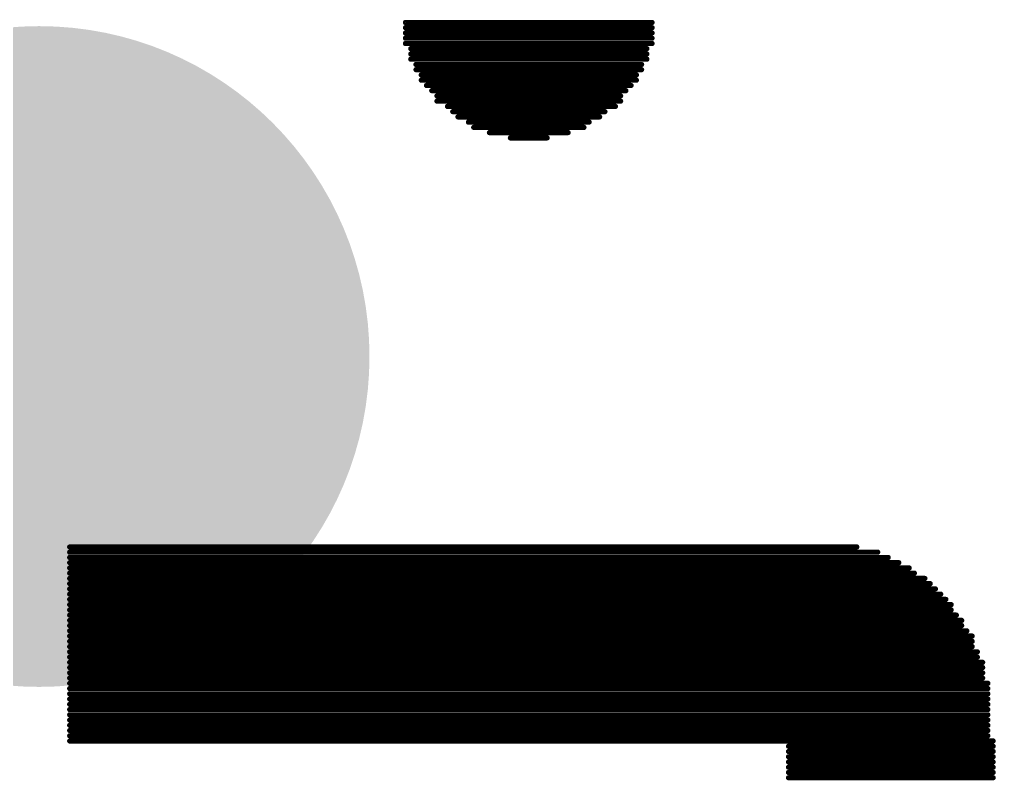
# Model space of a CAD drawing. Header units: inches. Extents: x 0 to 5455, y -5 to 5444.
# Drawn here: x 17.877 to 19.08, y 32.493 to 33.408 of the extents above; entities that cross this region are included whole.
import ezdxf

# ---------------------------------------------------------------- set-up
doc = ezdxf.new("R2010")
doc.units = ezdxf.units.IN
for name, color, linetype in [('Bottom Layer', 5, 'Continuous'), ('Bottom Overlay', 54, 'Continuous'), ('PCBD Notes', 76, 'Continuous'), ('Top Layer', 1, 'Continuous'), ('Via Holes', 16, 'Continuous')]:
    doc.layers.add(name, color=color, linetype=linetype)

# ---------------------------------------------------------------- blocks, each defined once
blk = doc.blocks.new('FIDUCIAL_IPC_7351A_31')
at = {"layer": 'PCBD Notes'}
blk.add_lwpolyline([(5, 0, 0.254, 0.254, 1), (-5, 0, 0.254, 0.254, 1)], format="xyseb", close=True, dxfattribs=at)
blk = doc.blocks.new('5394DE47_A0E8_4329_8464_7791B7C19310_33')
at = {"layer": 'Bottom Overlay'}
for points in [[(3.0368, -3.534, 0.00635, 0.00635, 0), (2.7892, -3.534, 0.00635, 0.00635, 0)], [(3.0368, -3.5404, 0.00635, 0.00635, 0), (2.7892, -3.5404, 0.00635, 0.00635, 0)], [(3.0368, -3.5467, 0.00635, 0.00635, 0), (2.7892, -3.5467, 0.00635, 0.00635, 0)], [(3.0368, -3.5531, 0.00635, 0.00635, 0), (2.7892, -3.5531, 0.00635, 0.00635, 0)], [(3.0368, -3.5594, 0.00635, 0.00635, 0), (2.7892, -3.5594, 0.00635, 0.00635, 0)], [(3.0368, -3.5658, 0.00635, 0.00635, 0), (2.7892, -3.5658, 0.00635, 0.00635, 0)], [(3.0368, -3.5721, 0.00635, 0.00635, 0), (2.7892, -3.5721, 0.00635, 0.00635, 0)], [(3.9068, -3.5785, 0.00635, 0.00635, 0), (2.7892, -3.5785, 0.00635, 0.00635, 0)], [(3.9068, -3.5848, 0.00635, 0.00635, 0), (2.7955, -3.5848, 0.00635, 0.00635, 0)], [(3.9068, -3.5912, 0.00635, 0.00635, 0), (2.7955, -3.5912, 0.00635, 0.00635, 0)], [(3.9068, -3.5975, 0.00635, 0.00635, 0), (2.7955, -3.5975, 0.00635, 0.00635, 0)], [(3.9068, -3.6039, 0.00635, 0.00635, 0), (2.7955, -3.6039, 0.00635, 0.00635, 0)], [(3.9068, -3.6102, 0.00635, 0.00635, 0), (2.7955, -3.6102, 0.00635, 0.00635, 0)], [(3.9068, -3.6166, 0.00635, 0.00635, 0), (2.7955, -3.6166, 0.00635, 0.00635, 0)], [(3.9068, -3.6229, 0.00635, 0.00635, 0), (2.7955, -3.6229, 0.00635, 0.00635, 0)], [(3.9068, -3.6293, 0.00635, 0.00635, 0), (2.7955, -3.6293, 0.00635, 0.00635, 0)], [(3.9068, -3.6356, 0.00635, 0.00635, 0), (2.7955, -3.6356, 0.00635, 0.00635, 0)], [(3.9068, -3.642, 0.00635, 0.00635, 0), (2.7955, -3.642, 0.00635, 0.00635, 0)], [(3.9068, -3.6483, 0.00635, 0.00635, 0), (2.7955, -3.6483, 0.00635, 0.00635, 0)], [(3.9068, -3.6547, 0.00635, 0.00635, 0), (2.8019, -3.6547, 0.00635, 0.00635, 0)], [(3.9068, -3.661, 0.00635, 0.00635, 0), (2.8019, -3.661, 0.00635, 0.00635, 0)], [(3.9068, -3.6674, 0.00635, 0.00635, 0), (2.8019, -3.6674, 0.00635, 0.00635, 0)], [(3.9068, -3.6737, 0.00635, 0.00635, 0), (2.8019, -3.6737, 0.00635, 0.00635, 0)], [(3.9068, -3.6801, 0.00635, 0.00635, 0), (2.8082, -3.6801, 0.00635, 0.00635, 0)], [(3.9068, -3.6864, 0.00635, 0.00635, 0), (2.8082, -3.6864, 0.00635, 0.00635, 0)], [(3.9068, -3.6928, 0.00635, 0.00635, 0), (2.8146, -3.6928, 0.00635, 0.00635, 0)], [(3.9068, -3.6991, 0.00635, 0.00635, 0), (2.8146, -3.6991, 0.00635, 0.00635, 0)], [(3.9068, -3.7055, 0.00635, 0.00635, 0), (2.8146, -3.7055, 0.00635, 0.00635, 0)], [(3.9068, -3.7118, 0.00635, 0.00635, 0), (2.8209, -3.7118, 0.00635, 0.00635, 0)], [(3.9068, -3.7182, 0.00635, 0.00635, 0), (2.8273, -3.7182, 0.00635, 0.00635, 0)], [(3.9068, -3.7245, 0.00635, 0.00635, 0), (2.8273, -3.7245, 0.00635, 0.00635, 0)], [(3.9068, -3.7309, 0.00635, 0.00635, 0), (2.8336, -3.7309, 0.00635, 0.00635, 0)], [(3.9068, -3.7372, 0.00635, 0.00635, 0), (2.84, -3.7372, 0.00635, 0.00635, 0)], [(3.9068, -3.7436, 0.00635, 0.00635, 0), (2.84, -3.7436, 0.00635, 0.00635, 0)], [(3.9068, -3.7499, 0.00635, 0.00635, 0), (2.8463, -3.7499, 0.00635, 0.00635, 0)], [(3.9068, -3.7563, 0.00635, 0.00635, 0), (2.8527, -3.7563, 0.00635, 0.00635, 0)], [(3.9068, -3.7626, 0.00635, 0.00635, 0), (2.859, -3.7626, 0.00635, 0.00635, 0)], [(3.9068, -3.769, 0.00635, 0.00635, 0), (2.8654, -3.769, 0.00635, 0.00635, 0)], [(3.9068, -3.7753, 0.00635, 0.00635, 0), (2.8717, -3.7753, 0.00635, 0.00635, 0)], [(3.9068, -3.7817, 0.00635, 0.00635, 0), (2.8844, -3.7817, 0.00635, 0.00635, 0)], [(3.9068, -3.788, 0.00635, 0.00635, 0), (2.8908, -3.788, 0.00635, 0.00635, 0)], [(3.9068, -3.7944, 0.00635, 0.00635, 0), (2.9035, -3.7944, 0.00635, 0.00635, 0)], [(3.9068, -3.8007, 0.00635, 0.00635, 0), (2.9162, -3.8007, 0.00635, 0.00635, 0)], [(3.9068, -3.8071, 0.00635, 0.00635, 0), (2.9289, -3.8071, 0.00635, 0.00635, 0)], [(3.9068, -3.8134, 0.00635, 0.00635, 0), (2.9543, -3.8134, 0.00635, 0.00635, 0)], [(3.3734, -4.3087, 0.00635, 0.00635, 0), (3.3289, -4.3087, 0.00635, 0.00635, 0)], [(3.4178, -4.3214, 0.00635, 0.00635, 0), (3.2845, -4.3214, 0.00635, 0.00635, 0)], [(3.3988, -4.3151, 0.00635, 0.00635, 0), (3.3035, -4.3151, 0.00635, 0.00635, 0)], [(3.4369, -4.3341, 0.00635, 0.00635, 0), (3.2654, -4.3341, 0.00635, 0.00635, 0)], [(3.4242, -4.3278, 0.00635, 0.00635, 0), (3.2781, -4.3278, 0.00635, 0.00635, 0)], [(3.4496, -4.3468, 0.00635, 0.00635, 0), (3.2464, -4.3468, 0.00635, 0.00635, 0)], [(3.4432, -4.3405, 0.00635, 0.00635, 0), (3.2591, -4.3405, 0.00635, 0.00635, 0)], [(3.4623, -4.3532, 0.00635, 0.00635, 0), (3.24, -4.3532, 0.00635, 0.00635, 0)], [(3.4686, -4.3659, 0.00635, 0.00635, 0), (3.2337, -4.3659, 0.00635, 0.00635, 0)], [(3.4623, -4.3595, 0.00635, 0.00635, 0), (3.24, -4.3595, 0.00635, 0.00635, 0)], [(3.4813, -4.3786, 0.00635, 0.00635, 0), (3.221, -4.3786, 0.00635, 0.00635, 0)], [(3.475, -4.3722, 0.00635, 0.00635, 0), (3.2273, -4.3722, 0.00635, 0.00635, 0)], [(3.4877, -4.3913, 0.00635, 0.00635, 0), (3.2146, -4.3913, 0.00635, 0.00635, 0)], [(3.4813, -4.3849, 0.00635, 0.00635, 0), (3.221, -4.3849, 0.00635, 0.00635, 0)], [(3.494, -4.404, 0.00635, 0.00635, 0), (3.2083, -4.404, 0.00635, 0.00635, 0)], [(3.4877, -4.3976, 0.00635, 0.00635, 0), (3.2146, -4.3976, 0.00635, 0.00635, 0)], [(3.494, -4.4103, 0.00635, 0.00635, 0), (3.2083, -4.4103, 0.00635, 0.00635, 0)], [(3.494, -4.4167, 0.00635, 0.00635, 0), (3.2083, -4.4167, 0.00635, 0.00635, 0)], [(3.5004, -4.423, 0.00635, 0.00635, 0), (3.2019, -4.423, 0.00635, 0.00635, 0)], [(3.5004, -4.4294, 0.00635, 0.00635, 0), (3.2019, -4.4294, 0.00635, 0.00635, 0)], [(3.5004, -4.4357, 0.00635, 0.00635, 0), (3.2019, -4.4357, 0.00635, 0.00635, 0)], [(3.5004, -4.4421, 0.00635, 0.00635, 0), (3.2019, -4.4421, 0.00635, 0.00635, 0)], [(3.5004, -4.4484, 0.00635, 0.00635, 0), (3.2019, -4.4484, 0.00635, 0.00635, 0)]]:
    blk.add_lwpolyline(points, format="xyseb", dxfattribs=at)
for points in [[(2.7876, -3.534, 0.00317, 0.00317, 1), (2.7908, -3.534, 0.00317, 0.00317, 1)], [(2.7876, -3.5404, 0.00317, 0.00317, 1), (2.7908, -3.5404, 0.00317, 0.00317, 1)], [(3.0353, -3.534, 0.00317, 0.00317, 1), (3.0384, -3.534, 0.00317, 0.00317, 1)], [(3.0353, -3.5404, 0.00317, 0.00317, 1), (3.0384, -3.5404, 0.00317, 0.00317, 1)], [(2.7876, -3.5467, 0.00317, 0.00317, 1), (2.7908, -3.5467, 0.00317, 0.00317, 1)], [(3.0353, -3.5467, 0.00317, 0.00317, 1), (3.0384, -3.5467, 0.00317, 0.00317, 1)], [(2.7876, -3.5531, 0.00317, 0.00317, 1), (2.7908, -3.5531, 0.00317, 0.00317, 1)], [(2.7876, -3.5594, 0.00317, 0.00317, 1), (2.7908, -3.5594, 0.00317, 0.00317, 1)], [(3.0353, -3.5531, 0.00317, 0.00317, 1), (3.0384, -3.5531, 0.00317, 0.00317, 1)], [(3.0353, -3.5594, 0.00317, 0.00317, 1), (3.0384, -3.5594, 0.00317, 0.00317, 1)], [(2.7876, -3.5658, 0.00317, 0.00317, 1), (2.7908, -3.5658, 0.00317, 0.00317, 1)], [(2.7876, -3.5721, 0.00317, 0.00317, 1), (2.7908, -3.5721, 0.00317, 0.00317, 1)], [(3.0353, -3.5658, 0.00317, 0.00317, 1), (3.0384, -3.5658, 0.00317, 0.00317, 1)], [(3.0353, -3.5721, 0.00317, 0.00317, 1), (3.0384, -3.5721, 0.00317, 0.00317, 1)], [(2.7876, -3.5785, 0.00317, 0.00317, 1), (2.7908, -3.5785, 0.00317, 0.00317, 1)], [(2.794, -3.5848, 0.00317, 0.00317, 1), (2.7971, -3.5848, 0.00317, 0.00317, 1)], [(3.9052, -3.5785, 0.00317, 0.00317, 1), (3.9084, -3.5785, 0.00317, 0.00317, 1)], [(3.9052, -3.5848, 0.00317, 0.00317, 1), (3.9084, -3.5848, 0.00317, 0.00317, 1)], [(2.794, -3.5912, 0.00317, 0.00317, 1), (2.7971, -3.5912, 0.00317, 0.00317, 1)], [(2.794, -3.5975, 0.00317, 0.00317, 1), (2.7971, -3.5975, 0.00317, 0.00317, 1)], [(3.9052, -3.5912, 0.00317, 0.00317, 1), (3.9084, -3.5912, 0.00317, 0.00317, 1)], [(3.9052, -3.5975, 0.00317, 0.00317, 1), (3.9084, -3.5975, 0.00317, 0.00317, 1)], [(2.794, -3.6039, 0.00317, 0.00317, 1), (2.7971, -3.6039, 0.00317, 0.00317, 1)], [(2.794, -3.6102, 0.00317, 0.00317, 1), (2.7971, -3.6102, 0.00317, 0.00317, 1)], [(3.9052, -3.6039, 0.00317, 0.00317, 1), (3.9084, -3.6039, 0.00317, 0.00317, 1)], [(3.9052, -3.6102, 0.00317, 0.00317, 1), (3.9084, -3.6102, 0.00317, 0.00317, 1)], [(2.794, -3.6166, 0.00317, 0.00317, 1), (2.7971, -3.6166, 0.00317, 0.00317, 1)], [(2.794, -3.6229, 0.00317, 0.00317, 1), (2.7971, -3.6229, 0.00317, 0.00317, 1)], [(3.9052, -3.6166, 0.00317, 0.00317, 1), (3.9084, -3.6166, 0.00317, 0.00317, 1)], [(3.9052, -3.6229, 0.00317, 0.00317, 1), (3.9084, -3.6229, 0.00317, 0.00317, 1)], [(2.794, -3.6293, 0.00317, 0.00317, 1), (2.7971, -3.6293, 0.00317, 0.00317, 1)], [(2.794, -3.6356, 0.00317, 0.00317, 1), (2.7971, -3.6356, 0.00317, 0.00317, 1)], [(3.9052, -3.6293, 0.00317, 0.00317, 1), (3.9084, -3.6293, 0.00317, 0.00317, 1)], [(3.9052, -3.6356, 0.00317, 0.00317, 1), (3.9084, -3.6356, 0.00317, 0.00317, 1)], [(2.794, -3.642, 0.00317, 0.00317, 1), (2.7971, -3.642, 0.00317, 0.00317, 1)], [(2.794, -3.6483, 0.00317, 0.00317, 1), (2.7971, -3.6483, 0.00317, 0.00317, 1)], [(3.9052, -3.642, 0.00317, 0.00317, 1), (3.9084, -3.642, 0.00317, 0.00317, 1)], [(3.9052, -3.6483, 0.00317, 0.00317, 1), (3.9084, -3.6483, 0.00317, 0.00317, 1)], [(2.8003, -3.6547, 0.00317, 0.00317, 1), (2.8035, -3.6547, 0.00317, 0.00317, 1)], [(2.8003, -3.661, 0.00317, 0.00317, 1), (2.8035, -3.661, 0.00317, 0.00317, 1)], [(3.9052, -3.6547, 0.00317, 0.00317, 1), (3.9084, -3.6547, 0.00317, 0.00317, 1)], [(3.9052, -3.661, 0.00317, 0.00317, 1), (3.9084, -3.661, 0.00317, 0.00317, 1)], [(2.8003, -3.6674, 0.00317, 0.00317, 1), (2.8035, -3.6674, 0.00317, 0.00317, 1)], [(3.9052, -3.6674, 0.00317, 0.00317, 1), (3.9084, -3.6674, 0.00317, 0.00317, 1)], [(2.8003, -3.6737, 0.00317, 0.00317, 1), (2.8035, -3.6737, 0.00317, 0.00317, 1)], [(2.8067, -3.6801, 0.00317, 0.00317, 1), (2.8098, -3.6801, 0.00317, 0.00317, 1)], [(3.9052, -3.6737, 0.00317, 0.00317, 1), (3.9084, -3.6737, 0.00317, 0.00317, 1)], [(3.9052, -3.6801, 0.00317, 0.00317, 1), (3.9084, -3.6801, 0.00317, 0.00317, 1)], [(2.8067, -3.6864, 0.00317, 0.00317, 1), (2.8098, -3.6864, 0.00317, 0.00317, 1)], [(2.813, -3.6928, 0.00317, 0.00317, 1), (2.8162, -3.6928, 0.00317, 0.00317, 1)], [(3.9052, -3.6864, 0.00317, 0.00317, 1), (3.9084, -3.6864, 0.00317, 0.00317, 1)], [(3.9052, -3.6928, 0.00317, 0.00317, 1), (3.9084, -3.6928, 0.00317, 0.00317, 1)], [(2.813, -3.6991, 0.00317, 0.00317, 1), (2.8162, -3.6991, 0.00317, 0.00317, 1)], [(2.813, -3.7055, 0.00317, 0.00317, 1), (2.8162, -3.7055, 0.00317, 0.00317, 1)], [(3.9052, -3.6991, 0.00317, 0.00317, 1), (3.9084, -3.6991, 0.00317, 0.00317, 1)], [(3.9052, -3.7055, 0.00317, 0.00317, 1), (3.9084, -3.7055, 0.00317, 0.00317, 1)], [(2.8194, -3.7118, 0.00317, 0.00317, 1), (2.8225, -3.7118, 0.00317, 0.00317, 1)], [(2.8257, -3.7182, 0.00317, 0.00317, 1), (2.8289, -3.7182, 0.00317, 0.00317, 1)], [(3.9052, -3.7118, 0.00317, 0.00317, 1), (3.9084, -3.7118, 0.00317, 0.00317, 1)], [(3.9052, -3.7182, 0.00317, 0.00317, 1), (3.9084, -3.7182, 0.00317, 0.00317, 1)], [(2.8257, -3.7245, 0.00317, 0.00317, 1), (2.8289, -3.7245, 0.00317, 0.00317, 1)], [(2.8321, -3.7309, 0.00317, 0.00317, 1), (2.8352, -3.7309, 0.00317, 0.00317, 1)], [(3.9052, -3.7245, 0.00317, 0.00317, 1), (3.9084, -3.7245, 0.00317, 0.00317, 1)], [(3.9052, -3.7309, 0.00317, 0.00317, 1), (3.9084, -3.7309, 0.00317, 0.00317, 1)], [(2.8384, -3.7372, 0.00317, 0.00317, 1), (2.8416, -3.7372, 0.00317, 0.00317, 1)], [(2.8384, -3.7436, 0.00317, 0.00317, 1), (2.8416, -3.7436, 0.00317, 0.00317, 1)], [(3.9052, -3.7372, 0.00317, 0.00317, 1), (3.9084, -3.7372, 0.00317, 0.00317, 1)], [(3.9052, -3.7436, 0.00317, 0.00317, 1), (3.9084, -3.7436, 0.00317, 0.00317, 1)], [(2.8448, -3.7499, 0.00317, 0.00317, 1), (2.8479, -3.7499, 0.00317, 0.00317, 1)], [(2.8511, -3.7563, 0.00317, 0.00317, 1), (2.8543, -3.7563, 0.00317, 0.00317, 1)], [(3.9052, -3.7499, 0.00317, 0.00317, 1), (3.9084, -3.7499, 0.00317, 0.00317, 1)], [(3.9052, -3.7563, 0.00317, 0.00317, 1), (3.9084, -3.7563, 0.00317, 0.00317, 1)], [(2.8575, -3.7626, 0.00317, 0.00317, 1), (2.8606, -3.7626, 0.00317, 0.00317, 1)], [(2.8638, -3.769, 0.00317, 0.00317, 1), (2.867, -3.769, 0.00317, 0.00317, 1)], [(3.9052, -3.7626, 0.00317, 0.00317, 1), (3.9084, -3.7626, 0.00317, 0.00317, 1)], [(3.9052, -3.769, 0.00317, 0.00317, 1), (3.9084, -3.769, 0.00317, 0.00317, 1)], [(2.8702, -3.7753, 0.00317, 0.00317, 1), (2.8733, -3.7753, 0.00317, 0.00317, 1)], [(3.9052, -3.7753, 0.00317, 0.00317, 1), (3.9084, -3.7753, 0.00317, 0.00317, 1)], [(2.8829, -3.7817, 0.00317, 0.00317, 1), (2.886, -3.7817, 0.00317, 0.00317, 1)], [(2.8892, -3.788, 0.00317, 0.00317, 1), (2.8924, -3.788, 0.00317, 0.00317, 1)], [(3.9052, -3.7817, 0.00317, 0.00317, 1), (3.9084, -3.7817, 0.00317, 0.00317, 1)], [(3.9052, -3.788, 0.00317, 0.00317, 1), (3.9084, -3.788, 0.00317, 0.00317, 1)], [(2.9019, -3.7944, 0.00317, 0.00317, 1), (2.9051, -3.7944, 0.00317, 0.00317, 1)], [(2.9146, -3.8007, 0.00317, 0.00317, 1), (2.9178, -3.8007, 0.00317, 0.00317, 1)], [(3.9052, -3.7944, 0.00317, 0.00317, 1), (3.9084, -3.7944, 0.00317, 0.00317, 1)], [(3.9052, -3.8007, 0.00317, 0.00317, 1), (3.9084, -3.8007, 0.00317, 0.00317, 1)], [(2.9273, -3.8071, 0.00317, 0.00317, 1), (2.9305, -3.8071, 0.00317, 0.00317, 1)], [(2.9527, -3.8134, 0.00317, 0.00317, 1), (2.9559, -3.8134, 0.00317, 0.00317, 1)], [(3.9052, -3.8071, 0.00317, 0.00317, 1), (3.9084, -3.8071, 0.00317, 0.00317, 1)], [(3.9052, -3.8134, 0.00317, 0.00317, 1), (3.9084, -3.8134, 0.00317, 0.00317, 1)], [(3.3274, -4.3087, 0.00317, 0.00317, 1), (3.3305, -4.3087, 0.00317, 0.00317, 1)], [(3.3718, -4.3087, 0.00317, 0.00317, 1), (3.375, -4.3087, 0.00317, 0.00317, 1)], [(3.2829, -4.3214, 0.00317, 0.00317, 1), (3.2861, -4.3214, 0.00317, 0.00317, 1)], [(3.302, -4.3151, 0.00317, 0.00317, 1), (3.3051, -4.3151, 0.00317, 0.00317, 1)], [(3.3972, -4.3151, 0.00317, 0.00317, 1), (3.4004, -4.3151, 0.00317, 0.00317, 1)], [(3.4163, -4.3214, 0.00317, 0.00317, 1), (3.4194, -4.3214, 0.00317, 0.00317, 1)], [(3.2639, -4.3341, 0.00317, 0.00317, 1), (3.267, -4.3341, 0.00317, 0.00317, 1)], [(3.2766, -4.3278, 0.00317, 0.00317, 1), (3.2797, -4.3278, 0.00317, 0.00317, 1)], [(3.4226, -4.3278, 0.00317, 0.00317, 1), (3.4258, -4.3278, 0.00317, 0.00317, 1)], [(3.4353, -4.3341, 0.00317, 0.00317, 1), (3.4385, -4.3341, 0.00317, 0.00317, 1)], [(3.2448, -4.3468, 0.00317, 0.00317, 1), (3.248, -4.3468, 0.00317, 0.00317, 1)], [(3.2575, -4.3405, 0.00317, 0.00317, 1), (3.2607, -4.3405, 0.00317, 0.00317, 1)], [(3.4417, -4.3405, 0.00317, 0.00317, 1), (3.4448, -4.3405, 0.00317, 0.00317, 1)], [(3.448, -4.3468, 0.00317, 0.00317, 1), (3.4512, -4.3468, 0.00317, 0.00317, 1)], [(3.2385, -4.3532, 0.00317, 0.00317, 1), (3.2416, -4.3532, 0.00317, 0.00317, 1)], [(3.4607, -4.3532, 0.00317, 0.00317, 1), (3.4639, -4.3532, 0.00317, 0.00317, 1)], [(3.2321, -4.3659, 0.00317, 0.00317, 1), (3.2353, -4.3659, 0.00317, 0.00317, 1)], [(3.2385, -4.3595, 0.00317, 0.00317, 1), (3.2416, -4.3595, 0.00317, 0.00317, 1)], [(3.4607, -4.3595, 0.00317, 0.00317, 1), (3.4639, -4.3595, 0.00317, 0.00317, 1)], [(3.4671, -4.3659, 0.00317, 0.00317, 1), (3.4702, -4.3659, 0.00317, 0.00317, 1)], [(3.2194, -4.3786, 0.00317, 0.00317, 1), (3.2226, -4.3786, 0.00317, 0.00317, 1)], [(3.2258, -4.3722, 0.00317, 0.00317, 1), (3.2289, -4.3722, 0.00317, 0.00317, 1)], [(3.4734, -4.3722, 0.00317, 0.00317, 1), (3.4766, -4.3722, 0.00317, 0.00317, 1)], [(3.4798, -4.3786, 0.00317, 0.00317, 1), (3.4829, -4.3786, 0.00317, 0.00317, 1)], [(3.2131, -4.3913, 0.00317, 0.00317, 1), (3.2162, -4.3913, 0.00317, 0.00317, 1)], [(3.2194, -4.3849, 0.00317, 0.00317, 1), (3.2226, -4.3849, 0.00317, 0.00317, 1)], [(3.4798, -4.3849, 0.00317, 0.00317, 1), (3.4829, -4.3849, 0.00317, 0.00317, 1)], [(3.4861, -4.3913, 0.00317, 0.00317, 1), (3.4893, -4.3913, 0.00317, 0.00317, 1)], [(3.2067, -4.404, 0.00317, 0.00317, 1), (3.2099, -4.404, 0.00317, 0.00317, 1)], [(3.2131, -4.3976, 0.00317, 0.00317, 1), (3.2162, -4.3976, 0.00317, 0.00317, 1)], [(3.4861, -4.3976, 0.00317, 0.00317, 1), (3.4893, -4.3976, 0.00317, 0.00317, 1)], [(3.4925, -4.404, 0.00317, 0.00317, 1), (3.4956, -4.404, 0.00317, 0.00317, 1)], [(3.2067, -4.4103, 0.00317, 0.00317, 1), (3.2099, -4.4103, 0.00317, 0.00317, 1)], [(3.2067, -4.4167, 0.00317, 0.00317, 1), (3.2099, -4.4167, 0.00317, 0.00317, 1)], [(3.4925, -4.4103, 0.00317, 0.00317, 1), (3.4956, -4.4103, 0.00317, 0.00317, 1)], [(3.4925, -4.4167, 0.00317, 0.00317, 1), (3.4956, -4.4167, 0.00317, 0.00317, 1)], [(3.2004, -4.423, 0.00317, 0.00317, 1), (3.2035, -4.423, 0.00317, 0.00317, 1)], [(3.2004, -4.4294, 0.00317, 0.00317, 1), (3.2035, -4.4294, 0.00317, 0.00317, 1)], [(3.4988, -4.423, 0.00317, 0.00317, 1), (3.502, -4.423, 0.00317, 0.00317, 1)], [(3.4988, -4.4294, 0.00317, 0.00317, 1), (3.502, -4.4294, 0.00317, 0.00317, 1)], [(3.2004, -4.4357, 0.00317, 0.00317, 1), (3.2035, -4.4357, 0.00317, 0.00317, 1)], [(3.2004, -4.4421, 0.00317, 0.00317, 1), (3.2035, -4.4421, 0.00317, 0.00317, 1)], [(3.4988, -4.4357, 0.00317, 0.00317, 1), (3.502, -4.4357, 0.00317, 0.00317, 1)], [(3.4988, -4.4421, 0.00317, 0.00317, 1), (3.502, -4.4421, 0.00317, 0.00317, 1)], [(3.2004, -4.4484, 0.00317, 0.00317, 1), (3.2035, -4.4484, 0.00317, 0.00317, 1)], [(3.4988, -4.4484, 0.00317, 0.00317, 1), (3.502, -4.4484, 0.00317, 0.00317, 1)]]:
    blk.add_lwpolyline(points, format="xyseb", close=True, dxfattribs=at)

msp = doc.modelspace()

# ---------------------------------------------------------------- hatches: boundary and pattern name
at = {"layer": 'Bottom Layer'}
h = msp.add_hatch(color=5, dxfattribs=at)
edge = h.paths.add_edge_path()
edge.add_arc((17.9, 33), 0.4, 0, 360)
at = {"layer": 'Top Layer'}
h = msp.add_hatch(color=1, dxfattribs=at)
edge = h.paths.add_edge_path()
edge.add_arc((17.9, 33), 0.4, 0, 360)
at = {"layer": 'Via Holes'}
h = msp.add_hatch(color=7, dxfattribs=at)
edge = h.paths.add_edge_path()
edge.add_arc((17.9, 33), 0.2, 0, 360)

# ---------------------------------------------------------------- block references
msp.add_blockref('FIDUCIAL_IPC_7351A_31', (21, 34))
at = {"rotation": 180}
msp.add_blockref('5394DE47_A0E8_4329_8464_7791B7C19310_33', (21.844, 28.956), dxfattribs=at)

doc.saveas('drawing.dxf')
